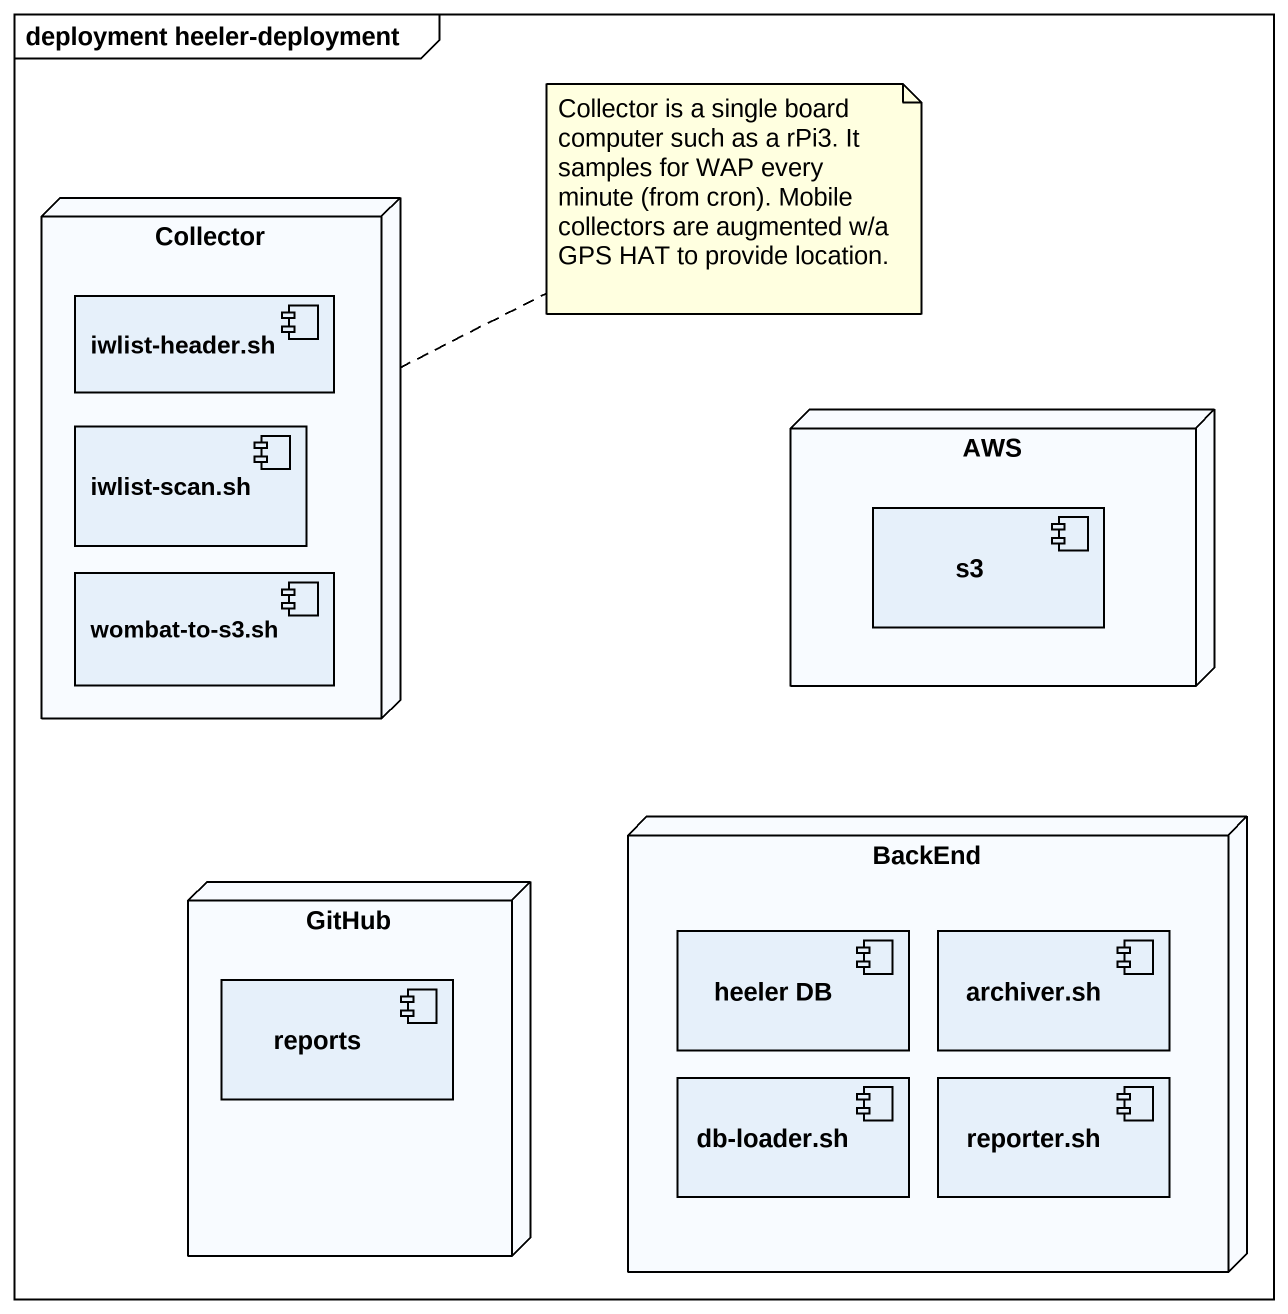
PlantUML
@startuml
mainframe deployment heeler-deployment
node Collector {
  component "iwlist-header.sh" as iwlist_header_sh
  component "iwlist-scan.sh" as iwlist_scan_sh
  component "wombat-to-s3.sh" as wombat_to_s3_sh
}
node AWS {
  component s3
}
node BackEnd {
  component "heeler DB" as heeler_DB
  component "archiver.sh" as archiver_sh
  component "db-loader.sh" as db_loader_sh
  component "reporter.sh" as reporter_sh
}
node GitHub {
  component reports
}
note right of Collector : Collector is a single board computer such as a rPi3. It samples for WAP every minute (from cron). Mobile collectors are augmented w/a GPS HAT to provide location.
@enduml
